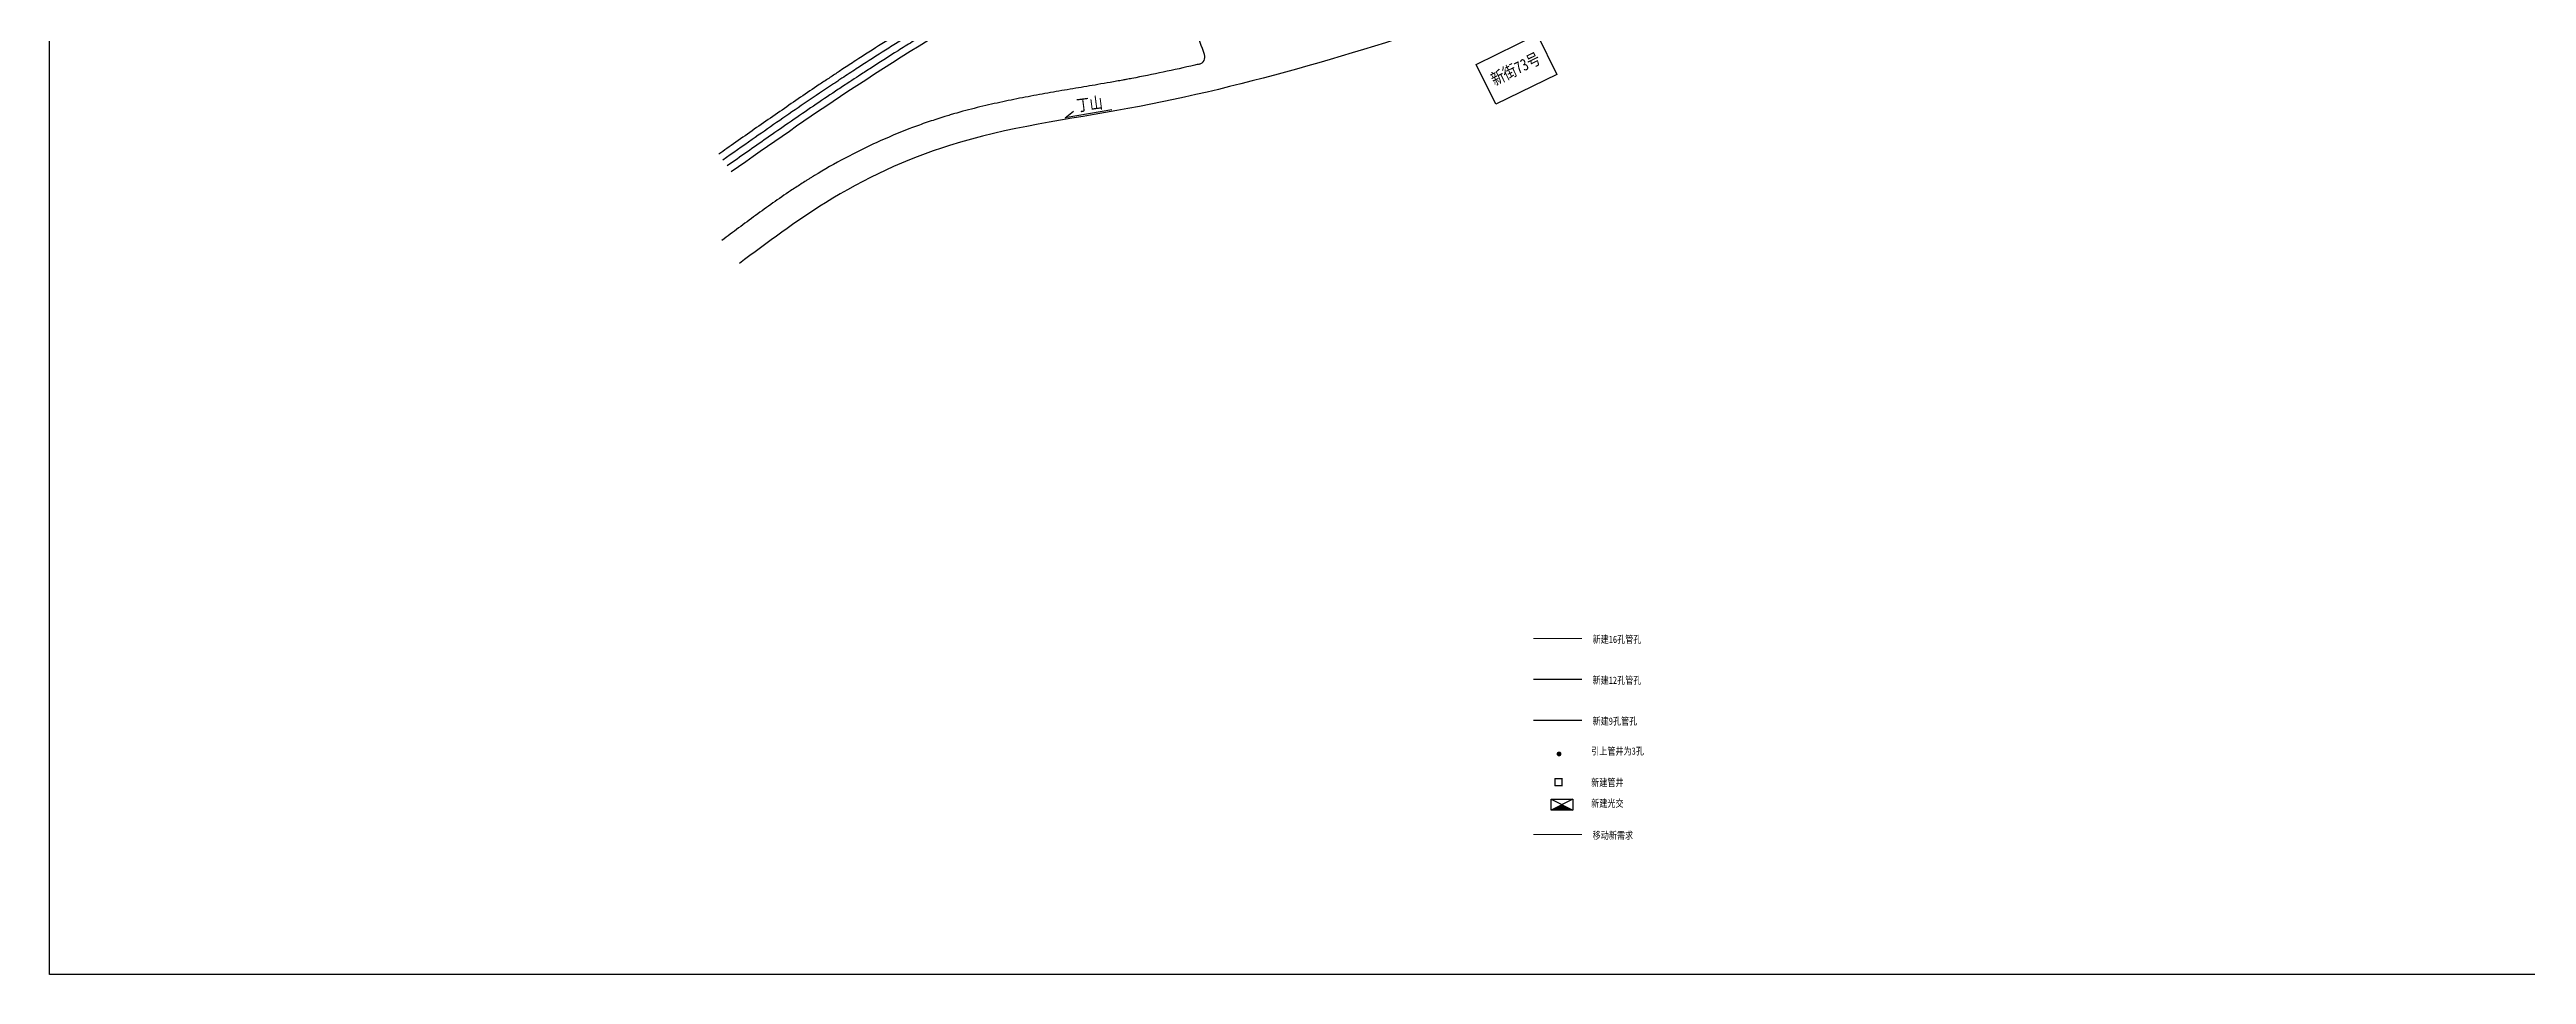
# Model space of a CAD drawing. Extents: x 11479826 to 11769483, y -6198296 to -5913179.
# Drawn here: x 11479826 to 11582493, y -6198296 to -6159953 of the extents above; entities that cross this region are included whole.
import ezdxf

# ---------------------------------------------------------------- set-up
doc = ezdxf.new("R2010")
doc.units = 0
doc.header["$LTSCALE"] = 1000
doc.header["$MEASUREMENT"] = 0
doc.layers.get('0').update_dxf_attribs({"linetype": 'CONTINUOUS'})
doc.layers.add('新设拉线', color=7, linetype='CONTINUOUS')
doc.styles.add('仿宋_GB2312', font='仿宋_GB2312.ttf', dxfattribs={"width": 0.8})

msp = doc.modelspace()

# ---------------------------------------------------------------- linework, layer by layer
for p, q in [((11542966, -6191032), (11542072, -6191491)), ((11542072, -6191032), (11542966, -6191491))]:
    msp.add_line(p, q)
at = {"color": 1, "const_width": 100}
msp.add_lwpolyline([(11542345, -6189154, 1), (11542445, -6189154, 1)], format="xyb", close=True, dxfattribs=at)
msp.add_lwpolyline([(11542519, -6191491, 893, 0, 0), (11542519, -6191261, 0, 0, 0)], format="xyseb")
for points in [[(11542233, -6190170), (11542516, -6190170), (11542516, -6190471), (11542233, -6190471)], [(11542072, -6191032), (11542966, -6191032), (11542966, -6191491), (11542072, -6191491)]]:
    msp.add_lwpolyline(points, close=True)
at = {"layer": '新设拉线', "linetype": 'ByBlock', "ltscale": 0.5}
for p, q in [((11523853, -6162458), (11521924, -6162789)), ((11521924, -6162789), (11522271, -6162505))]:
    msp.add_line(p, q, dxfattribs=at)
for points in [[(11479826, -6045071), (11769483, -6045071), (11769483, -6198296), (11479826, -6198296)], [(11538965, -6160569), (11541487, -6159333), (11542297, -6160988), (11539776, -6162224)]]:
    msp.add_lwpolyline(points, close=True, dxfattribs=at)
at = {"layer": '新设拉线', "color": 1, "linetype": 'ByBlock', "ltscale": 0.5, "const_width": 50}
msp.add_lwpolyline([(11541335, -6184368), (11543347, -6184368)], dxfattribs=at)
at = {"layer": '新设拉线', "color": 5, "linetype": 'ByBlock', "ltscale": 0.5, "const_width": 50}
msp.add_lwpolyline([(11541335, -6186063), (11543347, -6186063)], dxfattribs=at)
at = {"layer": '新设拉线', "linetype": 'ByBlock', "ltscale": 0.5, "const_width": 50}
for points in [[(11541335, -6187758), (11543347, -6187758)], [(11542233, -6190170), (11542233, -6190471), (11542516, -6190471), (11542516, -6190170), (11542233, -6190170)]]:
    msp.add_lwpolyline(points, dxfattribs=at)
at = {"layer": '新设拉线', "color": 2, "linetype": 'ByBlock', "ltscale": 0.5, "const_width": 50}
msp.add_lwpolyline([(11541335, -6192495), (11543347, -6192495)], dxfattribs=at)
at = {"layer": '新设拉线', "linetype": 'ByBlock', "ltscale": 0.5}
msp.add_arc((11527417, -6160265), 300, 283.09215, 19.54359, dxfattribs=at)
for points, knots in [([(11573571, -6139853), (11573837, -6140143), (11575613, -6142023), (11583285, -6145767), (11596427, -6153720), (11614127, -6162474), (11626927, -6170646), (11636289, -6174102), (11642665, -6173096), (11649624, -6168566), (11657516, -6164198), (11665299, -6160274), (11671370, -6157468), (11673456, -6154271), (11674160, -6153157), (11674308, -6152922)], [527.7404148, 527.7404148, 527.7404148, 527.7404148, 1705.2468813, 8284.7568325, 25606.472463, 48144.7833746, 67307.0964152, 71105.4171336, 77752.8831173, 85606.4841378, 95939.0165553, 104720.7367326, 112075.0774566, 115182.6572434, 116011.6098959, 116011.6098959, 116011.6098959, 116011.6098959]), ([(11527699, -6160165), (11527581, -6159831), (11527462, -6159497), (11527182, -6158699), (11527020, -6158234), (11526700, -6157301), (11526543, -6156832), (11526355, -6156254), (11526320, -6156147), (11526217, -6155826), (11526149, -6155611), (11526071, -6155358), (11526059, -6155320), (11526035, -6155243), (11526023, -6155205), (11525988, -6155090), (11525964, -6155013), (11525895, -6154783), (11525849, -6154629), (11525712, -6154168), (11525624, -6153861), (11525356, -6152916), (11525184, -6152278), (11524850, -6151002), (11524688, -6150364), (11524371, -6149089), (11524216, -6148452), (11523907, -6147180), (11523753, -6146545), (11523443, -6145278), (11523286, -6144647), (11522966, -6143388), (11522802, -6142761), (11522595, -6142001), (11522558, -6141866), (11522503, -6141666), (11522485, -6141602), (11522455, -6141495), (11522443, -6141451), (11522429, -6141400), (11522426, -6141391), (11522424, -6141383)], [406.0009932, 406.0009932, 406.0009932, 406.0009932, 1465.3884184, 1465.3884184, 2930.7768368, 2930.7768368, 4396.1652552, 4396.1652552, 4728.6421535, 4728.6421535, 5393.5959501, 5393.5959501, 5511.9368066, 5511.9368066, 5630.277663, 5630.277663, 5866.9593759, 5866.9593759, 6340.3228017, 6340.3228017, 7287.0496532, 7287.0496532, 9247.9474426, 9247.9474426, 11208.8452321, 11208.8452321, 13169.7430215, 13169.7430215, 15130.6408109, 15130.6408109, 17091.5386003, 17091.5386003, 19052.4363897, 19052.4363897, 19479.2158866, 19479.2158866, 19681.0392641, 19681.0392641, 19817.2427803, 19817.2427803, 19843.9083529, 19843.9083529, 19843.9083529, 19843.9083529]), ([(11525468, -6153787), (11525333, -6153836), (11525198, -6153886), (11524689, -6154076), (11524315, -6154220), (11523569, -6154518), (11523198, -6154673), (11522521, -6154969), (11522216, -6155108), (11521821, -6155296), (11521730, -6155340), (11521457, -6155473), (11521276, -6155564), (11521065, -6155673), (11521035, -6155689), (11520975, -6155721), (11520945, -6155736), (11520839, -6155793), (11520763, -6155833), (11520535, -6155956), (11520385, -6156039), (11520026, -6156241), (11519818, -6156360), (11519407, -6156601), (11519202, -6156722), (11518916, -6156894), (11518832, -6156944), (11518699, -6157024), (11518650, -6157054), (11518555, -6157111), (11518510, -6157139), (11518428, -6157188), (11518391, -6157210), (11518319, -6157254), (11518282, -6157276), (11518209, -6157320), (11518173, -6157342), (11518064, -6157409), (11517991, -6157453), (11517773, -6157585), (11517628, -6157673), (11517191, -6157939), (11516901, -6158116), (11516030, -6158651), (11515450, -6159010), (11514691, -6159487), (11514509, -6159601), (11513965, -6159946), (11513603, -6160178), (11513064, -6160528), (11512886, -6160643), (11512643, -6160803), (11512578, -6160846), (11512447, -6160932), (11512382, -6160975), (11512252, -6161062), (11512187, -6161105), (11511992, -6161234), (11511862, -6161321), (11511474, -6161582), (11511216, -6161757), (11510443, -6162283), (11509931, -6162637), (11508911, -6163346), (11508403, -6163703), (11507786, -6164135), (11507677, -6164212), (11507568, -6164289)], [50483.4708288, 50483.4708288, 50483.4708288, 50483.4708288, 50907.1421898, 50907.1421898, 52086.2536052, 52086.2536052, 53265.3650206, 53265.3650206, 54244.8925746, 54244.8925746, 54539.1751819, 54539.1751819, 55127.7403965, 55127.7403965, 55226.053885, 55226.053885, 55324.3673735, 55324.3673735, 55575.1083235, 55575.1083235, 56076.5902235, 56076.5902235, 56778.7939636, 56778.7939636, 57480.9977037, 57480.9977037, 57770.9685842, 57770.9685842, 57942.5417718, 57942.5417718, 58101.5088444, 58101.5088444, 58228.7325683, 58228.7325683, 58355.9562923, 58355.9562923, 58483.1800162, 58483.1800162, 58737.627464, 58737.627464, 59246.5223597, 59246.5223597, 60264.3121511, 60264.3121511, 62299.891734, 62299.891734, 62940.5059187, 62940.5059187, 64221.7342882, 64221.7342882, 64852.9419706, 64852.9419706, 65087.0305533, 65087.0305533, 65319.2894819, 65319.2894819, 65551.5484104, 65551.5484104, 66016.0662676, 66016.0662676, 66945.1019819, 66945.1019819, 68803.1734104, 68803.1734104, 70661.244839, 70661.244839, 71061.1649196, 71061.1649196, 71061.1649196, 71061.1649196]), ([(11525758, -6154639), (11524287, -6155178), (11521915, -6156138), (11517713, -6158666), (11513205, -6161432), (11509687, -6163901), (11508085, -6165025)], [50503.4531234, 50503.4531234, 50503.4531234, 50503.4531234, 55189.6658842, 58172.9940718, 65189.9105033, 71061.1649196, 71061.1649196, 71061.1649196, 71061.1649196]), ([(11527484, -6160557), (11527421, -6160572), (11527357, -6160587), (11526427, -6160801), (11525557, -6160985), (11524613, -6161164), (11524543, -6161177), (11524419, -6161201), (11524365, -6161210), (11524226, -6161236), (11524140, -6161252), (11523968, -6161283), (11523881, -6161298), (11523622, -6161344), (11523449, -6161374), (11522971, -6161456), (11522666, -6161508), (11522052, -6161612), (11521744, -6161664), (11521125, -6161772), (11520815, -6161828), (11520192, -6161944), (11519880, -6162005), (11519255, -6162135), (11518942, -6162203), (11518315, -6162351), (11518002, -6162429), (11517574, -6162545), (11517460, -6162577), (11517280, -6162629), (11517215, -6162647), (11517078, -6162688), (11517006, -6162710), (11516880, -6162748), (11516826, -6162765), (11516663, -6162817), (11516554, -6162852), (11516338, -6162924), (11516230, -6162960), (11515907, -6163073), (11515693, -6163151), (11515021, -6163409), (11514568, -6163599), (11513676, -6164007), (11513236, -6164224), (11512371, -6164684), (11511946, -6164927), (11511488, -6165205), (11511448, -6165230), (11511372, -6165277), (11511335, -6165299), (11511262, -6165345), (11511226, -6165368), (11511117, -6165436), (11511045, -6165482), (11510829, -6165621), (11510687, -6165715), (11510297, -6165975), (11510052, -6166143), (11509568, -6166484), (11509329, -6166656), (11508856, -6167002), (11508622, -6167176), (11508157, -6167522), (11507927, -6167695), (11507699, -6167867)], [30161.6098009, 30161.6098009, 30161.6098009, 30161.6098009, 30361.6947426, 30361.6947426, 33080.2712404, 33080.2712404, 33299.3668975, 33299.3668975, 33465.6272376, 33465.6272376, 33732.2112509, 33732.2112509, 33998.7952642, 33998.7952642, 34531.9632909, 34531.9632909, 35461.6739252, 35461.6739252, 36391.3845595, 36391.3845595, 37321.0951937, 37321.0951937, 38250.805828, 38250.805828, 39180.5164623, 39180.5164623, 40110.2270966, 40110.2270966, 40450.2542293, 40450.2542293, 40643.2094266, 40643.2094266, 40856.8407087, 40856.8407087, 41018.6057471, 41018.6057471, 41342.135824, 41342.135824, 41665.6659008, 41665.6659008, 42312.7260544, 42312.7260544, 43706.2458434, 43706.2458434, 45099.7656325, 45099.7656325, 46493.2854215, 46493.2854215, 46627.1973144, 46627.1973144, 46749.9211153, 46749.9211153, 46872.6449163, 46872.6449163, 47118.0925182, 47118.0925182, 47608.9877221, 47608.9877221, 48471.2138643, 48471.2138643, 49333.4400065, 49333.4400065, 50195.6661487, 50195.6661487, 51054.4417138, 51054.4417138, 51054.4417138, 51054.4417138])]:
    msp.add_open_spline(points, degree=3, knots=knots, dxfattribs=at)
msp.add_spline([(11553776, -6147747), (11548611, -6152393), (11544160, -6156315), (11539348, -6158342), (11524526, -6162401), (11517131, -6163927), (11511990, -6166305), (11508420, -6168826)], degree=3, dxfattribs=at)
at = {"layer": '新设拉线', "color": 5, "linetype": 'ByBlock', "ltscale": 0.5}
for points, knots in [([(11525564, -6154071), (11525375, -6154140), (11525185, -6154211), (11524667, -6154406), (11524340, -6154533), (11523689, -6154794), (11523364, -6154929), (11522915, -6155124), (11522789, -6155179), (11522296, -6155401), (11521931, -6155573), (11521492, -6155792), (11521415, -6155831), (11521302, -6155889), (11521267, -6155907), (11521197, -6155943), (11521163, -6155961), (11521096, -6155996), (11521062, -6156014), (11520960, -6156068), (11520893, -6156104), (11520628, -6156247), (11520431, -6156357), (11520041, -6156578), (11519847, -6156691), (11519563, -6156857), (11519473, -6156911), (11519202, -6157072), (11519022, -6157180), (11518765, -6157335), (11518686, -6157382), (11518574, -6157450), (11518541, -6157471), (11518474, -6157511), (11518440, -6157532), (11518328, -6157599), (11518249, -6157647), (11518014, -6157790), (11517857, -6157885), (11517386, -6158172), (11517072, -6158363), (11516132, -6158940), (11515507, -6159327), (11514704, -6159833), (11514524, -6159947), (11513984, -6160290), (11513624, -6160521), (11513067, -6160884), (11512868, -6161014), (11512613, -6161182), (11512556, -6161220), (11512442, -6161295), (11512385, -6161333), (11512214, -6161447), (11512100, -6161523), (11511651, -6161824), (11511316, -6162051), (11510302, -6162744), (11509626, -6163213), (11508547, -6163968), (11508143, -6164251), (11507740, -6164534)], [50490.0757979, 50490.0757979, 50490.0757979, 50490.0757979, 51089.7316152, 51089.7316152, 52127.7288962, 52127.7288962, 53165.7261771, 53165.7261771, 53571.9182985, 53571.9182985, 54759.4975112, 54759.4975112, 55012.6121342, 55012.6121342, 55130.0646024, 55130.0646024, 55242.3065293, 55242.3065293, 55354.5484562, 55354.5484562, 55579.0323099, 55579.0323099, 56241.8125879, 56241.8125879, 56904.5928658, 56904.5928658, 57217.2397832, 57217.2397832, 57840.727054, 57840.727054, 58114.9680843, 58114.9680843, 58232.456811, 58232.456811, 58349.9455376, 58349.9455376, 58624.814501, 58624.814501, 59174.5524277, 59174.5524277, 60274.0282811, 60274.0282811, 62472.979988, 62472.979988, 63110.8440654, 63110.8440654, 64386.5722202, 64386.5722202, 65095.2805608, 65095.2805608, 65299.4306297, 65299.4306297, 65503.5806987, 65503.5806987, 65911.8808366, 65911.8808366, 67119.5765023, 67119.5765023, 69582.7698436, 69582.7698436, 71061.1649196, 71061.1649196, 71061.1649196, 71061.1649196]), ([(11525661, -6154355), (11525630, -6154366), (11525599, -6154378), (11525117, -6154555), (11524669, -6154725), (11523778, -6155080), (11523336, -6155265), (11522459, -6155654), (11522025, -6155859), (11521502, -6156123), (11521407, -6156172), (11521219, -6156270), (11521125, -6156320), (11520845, -6156470), (11520660, -6156573), (11520167, -6156850), (11519863, -6157028), (11519454, -6157271), (11519348, -6157334), (11519169, -6157442), (11519095, -6157486), (11518961, -6157567), (11518901, -6157603), (11518804, -6157662), (11518767, -6157684), (11518697, -6157727), (11518664, -6157747), (11518598, -6157786), (11518565, -6157806), (11518467, -6157866), (11518401, -6157906), (11518203, -6158026), (11518072, -6158106), (11517677, -6158346), (11517414, -6158506), (11516626, -6158988), (11516102, -6159311), (11515385, -6159759), (11515190, -6159881), (11514606, -6160249), (11514218, -6160497), (11513674, -6160847), (11513517, -6160949), (11513238, -6161130), (11513116, -6161210), (11512915, -6161342), (11512837, -6161394), (11512602, -6161549), (11512445, -6161653), (11511983, -6161962), (11511677, -6162168), (11510764, -6162790), (11510158, -6163209), (11509006, -6164012), (11508459, -6164396), (11507912, -6164780)], [50496.7361924, 50496.7361924, 50496.7361924, 50496.7361924, 50596.2256303, 50596.2256303, 52023.4461325, 52023.4461325, 53450.6666346, 53450.6666346, 54877.8871368, 54877.8871368, 55192.849675, 55192.849675, 55507.8122131, 55507.8122131, 56137.7372894, 56137.7372894, 57188.9525607, 57188.9525607, 57556.8832989, 57556.8832989, 57814.8000418, 57814.8000418, 58023.3446213, 58023.3446213, 58153.7482086, 58153.7482086, 58269.0160377, 58269.0160377, 58384.2838669, 58384.2838669, 58614.8195251, 58614.8195251, 59075.8908417, 59075.8908417, 59998.0334747, 59998.0334747, 61842.3187408, 61842.3187408, 62531.4806299, 62531.4806299, 63909.8044081, 63909.8044081, 64468.0620404, 64468.0620404, 64906.6419049, 64906.6419049, 65187.5624671, 65187.5624671, 65749.4035917, 65749.4035917, 66852.5072774, 66852.5072774, 69058.7146489, 69058.7146489, 71061.1649196, 71061.1649196, 71061.1649196, 71061.1649196])]:
    msp.add_open_spline(points, degree=3, knots=knots, dxfattribs=at)

# ---------------------------------------------------------------- texts
at = {"style": '仿宋_GB2312', "width": 0.8}
for s, rotation, p in [('新街73号', 26.10605, (11539720, -6161459)), ('丁山', 7.30127, (11522424, -6162524))]:
    msp.add_text(s, height=500, rotation=rotation, dxfattribs=at).set_placement(p)
for s, p in [('新建16孔管孔', (11543785, -6184554)), ('新建12孔管孔', (11543785, -6186249)), ('新建9孔管孔', (11543785, -6187944)), ('引上管井为3孔', (11543726, -6189187)), ('新建管井', (11543726, -6190490)), ('新建光交', (11543726, -6191352)), ('移动新需求', (11543785, -6192681))]:
    msp.add_text(s, height=300, dxfattribs=at).set_placement(p)

doc.saveas('drawing.dxf')
